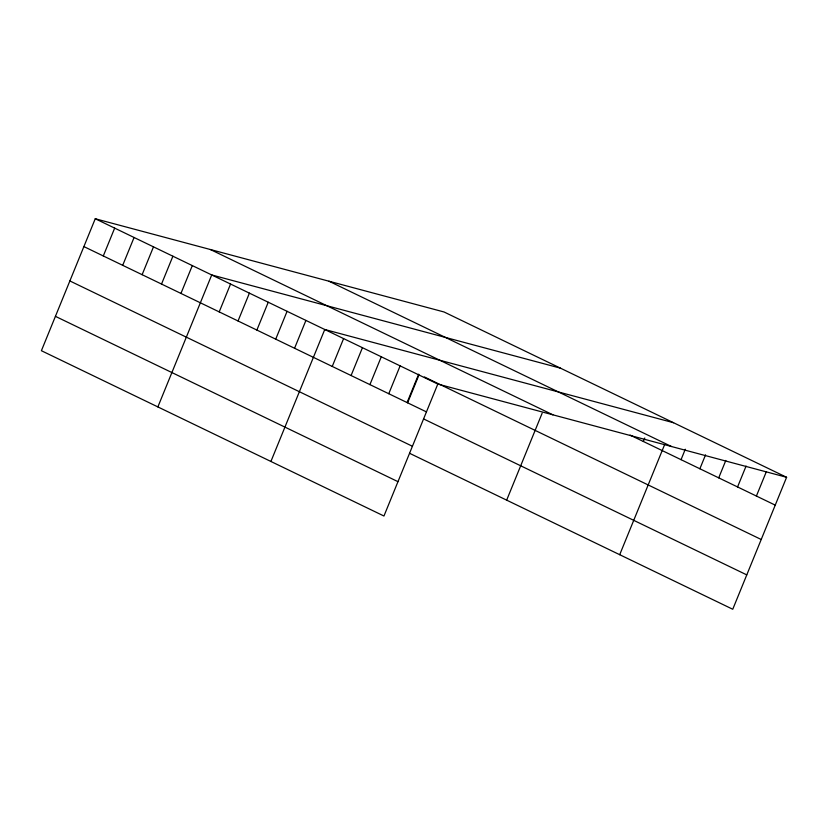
<?xml version="1.0" encoding="UTF-8"?>
<svg xmlns="http://www.w3.org/2000/svg" width="828" height="828" viewBox="0 0 828 828"><rect width="100%" height="100%" fill="white"/><g stroke="black" fill="none" stroke-linecap="round" stroke-linejoin="round"><path stroke-width="1.24" d="M786.6 477.29L444.046 311.98L95.251 218.747L41.4 350.71L383.954 516.02L437.805 384.057L786.6 477.29L732.749 609.253L409.601 453.309M103.303 255.956L114.668 228.114M122.71 265.322L134.074 237.481M142.126 274.689L153.49 246.847M161.532 284.056L172.897 256.214M180.949 293.422L192.313 265.581M157.869 406.921L211.72 274.958L560.515 368.181M219.203 311.887L230.557 284.045M238.04 320.974L249.404 293.143M256.877 330.072L268.241 302.23M275.724 339.159L287.078 311.318M294.561 348.257L305.925 320.415M270.911 461.465L324.762 329.503L673.557 422.735M332.245 366.442L343.599 338.6M351.082 375.529L362.447 347.688M369.919 384.627L381.284 356.785M388.767 393.714L400.121 365.872M407.107 402.501L418.668 374.173M407.604 402.812L418.968 374.97M506.664 500.143L542.143 413.203M643.356 441.49L644.774 438.002M619.706 554.698L664.563 444.781M681.04 459.675L685.294 449.231M699.877 468.762L705.559 454.841M718.714 477.859L725.814 460.451M737.562 486.947L746.08 466.071M756.399 496.034L766.335 471.681M328.944 281.209L671.498 446.52M630.056 435.062L775.236 505.132M210.353 249.507L552.907 414.828M424.371 376.937L761.211 539.494M95.251 218.747L437.805 384.057M83.887 246.589L426.441 411.899M423.625 418.947L746.773 574.891M69.873 280.951L412.416 446.261M55.424 316.348L397.978 481.668"/></g></svg>
